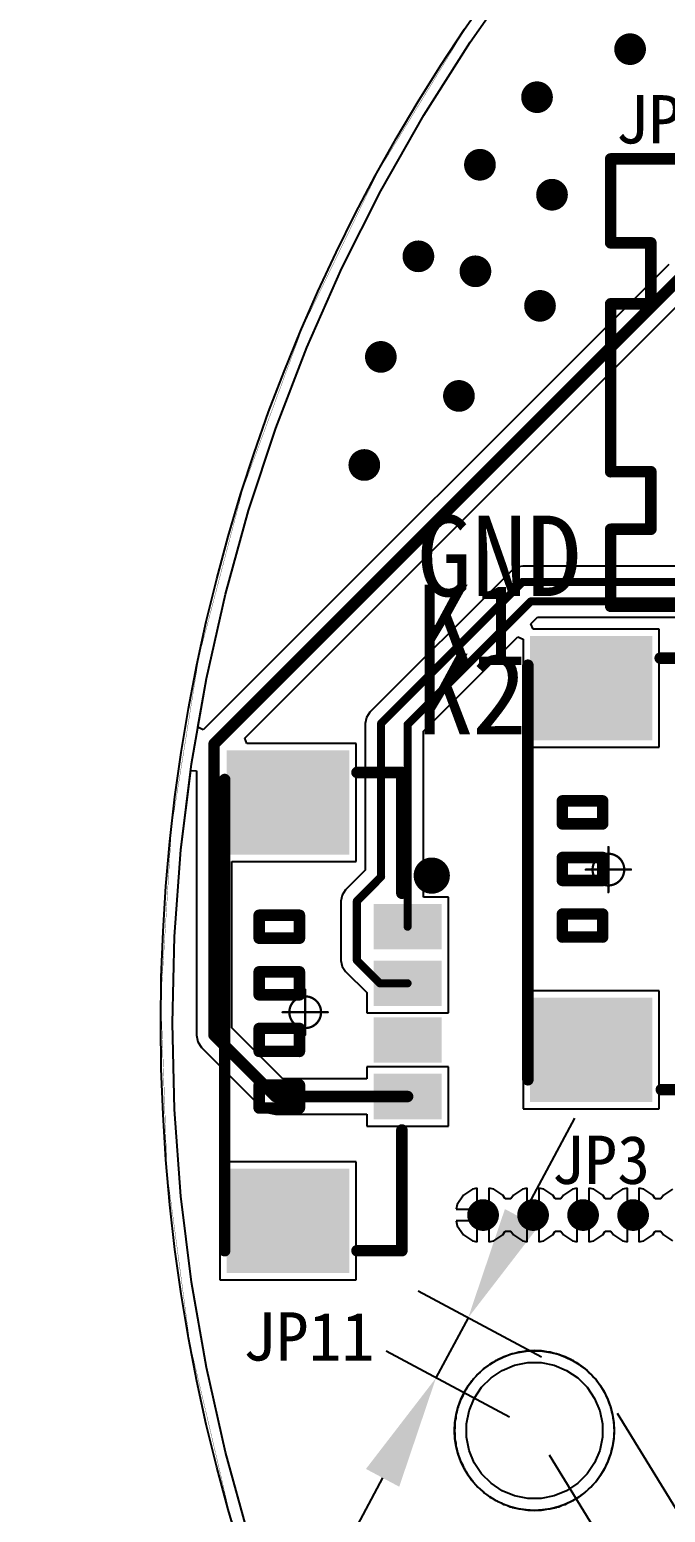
# Model space of a CAD drawing. Header units: millimetres. Extents: x 28 to 238, y 6 to 119.
# Drawn here: x 28.41 to 42.45, y 56.47 to 89.21 of the extents above; entities that cross this region are included whole.
import ezdxf

# ---------------------------------------------------------------- set-up
doc = ezdxf.new("R2010")
doc.units = ezdxf.units.MM
for name, color, linetype in [('BottomLayer', 5, 'Continuous'), ('BottomSolder', 6, 'Continuous'), ('KeepOutLayer', 6, 'Continuous'), ('Mechanical15', 56, 'Continuous'), ('MultiLayer', 9, 'Continuous'), ('PadHoleLayer', 156, 'Continuous'), ('TopLayer', 1, 'Continuous'), ('TopOverlay', 2, 'Continuous'), ('TopPaste', 8, 'Continuous'), ('TopSolder', 216, 'Continuous'), ('ViaHoleLayer', 16, 'Continuous')]:
    doc.layers.add(name, color=color, linetype=linetype)
doc.dimstyles.new('ISO-25', dxfattribs={"dimtxt": 2.5, "dimasz": 2.5, "dimexe": 1.25, "dimexo": 0.625, "dimtad": 1, "dimtxsty": 'Standard', "dimcen": 2.5, "dimadec": 0, "dimazin": 0, "dimtfac": 1, "dimtmove": 0, "dimatfit": 3, "dimfxl": 1, "dimarcsym": 0})

# ---------------------------------------------------------------- blocks, each defined once
blk = doc.blocks.new('MX_1_25_LS_3P_33')
at = {"layer": 'Mechanical15'}
for points, const_width in [([(4.103, 0, 1), (3.403, 0, 1)], 0.05), ([(3.741, 0.5, 1), (3.765, 0.5, 1)], 0.025), ([(3.241, 0, 1), (3.266, 0, 1)], 0.025), ([(3.391, 0, 1), (3.415, 0, 1)], 0.025), ([(4.09, 0, 1), (4.115, 0, 1)], 0.025), ([(4.24, 0, 1), (4.265, 0, 1)], 0.025), ([(3.741, -0.5, 1), (3.765, -0.5, 1)], 0.025)]:
    blk.add_lwpolyline(points, format="xyb", close=True, dxfattribs=dict(at, const_width=const_width))
at = {"layer": 'Mechanical15', "const_width": 0.05}
for points in [[(3.753, -0.5), (3.753, 0.5)], [(4.253, 0), (3.253, 0)]]:
    blk.add_lwpolyline(points, dxfattribs=at)
at = {"layer": 'TopLayer'}
for points in [[(2.089, 1.611), (2.889, 1.611), (2.089, 2.911), (2.889, 2.911)], [(3.339, 1.611), (4.139, 1.611), (3.339, 2.911), (4.139, 2.911)], [(4.589, 1.611), (5.389, 1.611), (4.589, 2.911), (5.389, 2.911)], [(-1.304, 0.869), (-1.304, -1.631), (0.796, 0.869), (0.796, -1.631)], [(6.682, 0.869), (6.682, -1.631), (8.782, 0.869), (8.782, -1.631)]]:
    blk.add_solid(points, dxfattribs=at)
at = {"layer": 'TopOverlay'}
for points, const_width in [([(1.561, 2.794, 1), (1.161, 2.794, 1)], 0.4), ([(1.061, 2.794, 1), (1.261, 2.794, 1)], 0.2), ([(1.461, 2.794, 1), (1.661, 2.794, 1)], 0.2), ([(-0.98, 2.134, 1), (-0.853, 2.134, 1)], 0.127), ([(-0.98, 2.134, 1), (-0.853, 2.134, 1)], 0.127), ([(1.687, 2.134, 1), (1.814, 2.134, 1)], 0.127), ([(5.882, 2.159, 1), (6.009, 2.159, 1)], 0.127), ([(8.549, 2.159, 1), (8.676, 2.159, 1)], 0.127), ([(8.549, 2.159, 1), (8.676, 2.159, 1)], 0.127), ([(-0.98, 1.143, 1), (-0.853, 1.143, 1)], 0.127), ([(8.549, 1.168, 1), (8.676, 1.168, 1)], 0.127), ([(2.172, -0.127, 1), (2.299, -0.127, 1)], 0.127), ([(2.172, -0.127, 1), (2.299, -0.127, 1)], 0.127), ([(2.68, -0.127, 1), (2.807, -0.127, 1)], 0.127), ([(2.68, -0.127, 1), (2.807, -0.127, 1)], 0.127), ([(3.422, -0.127, 1), (3.549, -0.127, 1)], 0.127), ([(3.422, -0.127, 1), (3.549, -0.127, 1)], 0.127), ([(3.93, -0.127, 1), (4.057, -0.127, 1)], 0.127), ([(3.93, -0.127, 1), (4.057, -0.127, 1)], 0.127), ([(4.672, -0.127, 1), (4.799, -0.127, 1)], 0.127), ([(4.672, -0.127, 1), (4.799, -0.127, 1)], 0.127), ([(5.18, -0.127, 1), (5.307, -0.127, 1)], 0.127), ([(5.18, -0.127, 1), (5.307, -0.127, 1)], 0.127), ([(2.172, -1.016, 1), (2.299, -1.016, 1)], 0.127), ([(2.172, -1.016, 1), (2.299, -1.016, 1)], 0.127), ([(2.68, -1.016, 1), (2.807, -1.016, 1)], 0.127), ([(2.68, -1.016, 1), (2.807, -1.016, 1)], 0.127), ([(3.422, -1.016, 1), (3.549, -1.016, 1)], 0.127), ([(3.422, -1.016, 1), (3.549, -1.016, 1)], 0.127), ([(3.93, -1.016, 1), (4.057, -1.016, 1)], 0.127), ([(3.93, -1.016, 1), (4.057, -1.016, 1)], 0.127), ([(4.672, -1.016, 1), (4.799, -1.016, 1)], 0.127), ([(4.672, -1.016, 1), (4.799, -1.016, 1)], 0.127), ([(5.18, -1.016, 1), (5.307, -1.016, 1)], 0.127), ([(5.18, -1.016, 1), (5.307, -1.016, 1)], 0.127), ([(-0.825, -1.778, 1), (-0.699, -1.778, 1)], 0.127), ([(8.331, -1.778, 1), (8.458, -1.778, 1)], 0.127)]:
    blk.add_lwpolyline(points, format="xyb", close=True, dxfattribs=dict(at, const_width=const_width))
at = {"layer": 'TopOverlay', "const_width": 0.254}
for points in [[(1.75, 2.134), (-0.917, 2.134)], [(-0.917, 1.143), (-0.917, 2.134)], [(8.613, 2.159), (5.946, 2.159)], [(8.613, 1.168), (8.613, 2.159)], [(2.743, -0.127), (2.235, -0.127)], [(2.235, -1.016), (2.235, -0.127)], [(2.743, -1.016), (2.743, -0.127)], [(3.485, -1.016), (3.485, -0.127)], [(3.993, -0.127), (3.485, -0.127)], [(3.993, -1.016), (3.993, -0.127)], [(4.735, -1.016), (4.735, -0.127)], [(5.243, -0.127), (4.735, -0.127)], [(5.243, -1.016), (5.243, -0.127)], [(2.743, -1.016), (2.235, -1.016)], [(3.993, -1.016), (3.485, -1.016)], [(5.243, -1.016), (4.735, -1.016)], [(8.395, -1.778), (-0.762, -1.778)]]:
    blk.add_lwpolyline(points, dxfattribs=at)
at = {"layer": 'TopPaste'}
for points in [[(2.089, 1.611), (2.889, 1.611), (2.089, 2.911), (2.889, 2.911)], [(3.339, 1.611), (4.139, 1.611), (3.339, 2.911), (4.139, 2.911)], [(4.589, 1.611), (5.389, 1.611), (4.589, 2.911), (5.389, 2.911)], [(-1.304, 0.869), (-1.304, -1.631), (0.796, 0.869), (0.796, -1.631)], [(6.682, 0.869), (6.682, -1.631), (8.782, 0.869), (8.782, -1.631)]]:
    blk.add_solid(points, dxfattribs=at)
at = {"layer": 'TopSolder'}
for points in [[(1.988, 1.509), (2.991, 1.509), (1.988, 3.012), (2.991, 3.012)], [(3.238, 1.509), (4.241, 1.509), (3.238, 3.012), (4.241, 3.012)], [(4.488, 1.509), (5.491, 1.509), (4.488, 3.012), (5.491, 3.012)], [(-1.406, 0.971), (-1.406, -1.733), (0.898, 0.971), (0.898, -1.733)], [(6.581, 0.971), (6.581, -1.733), (8.884, 0.971), (8.884, -1.733)]]:
    blk.add_solid(points, dxfattribs=at)
blk = doc.blocks.new('XH2_54_LI_3P_34')
at = {"layer": 'BottomLayer', "const_width": 0.85}
for points in [[(-0.425, 0, 1), (0.425, 0, 1)], [(2.115, 0, 1), (2.965, 0, 1)]]:
    blk.add_lwpolyline(points, format="xyb", close=True, dxfattribs=at)
at = {"layer": 'BottomLayer'}
blk.add_solid([(-1.69, -0.85), (-1.69, 0.85), (-3.39, -0.85), (-3.39, 0.85)], dxfattribs=at)
at = {"layer": 'BottomSolder', "const_width": 0.952}
for points in [[(-0.476, 0, 1), (0.476, 0, 1)], [(2.064, 0, 1), (3.016, 0, 1)]]:
    blk.add_lwpolyline(points, format="xyb", close=True, dxfattribs=at)
at = {"layer": 'BottomSolder'}
blk.add_solid([(-1.588, -0.952), (-1.588, 0.952), (-3.492, -0.952), (-3.492, 0.952)], dxfattribs=at)
at = {"layer": 'MultiLayer', "const_width": 0.85}
for points in [[(-0.425, 0, 1), (0.425, 0, 1)], [(2.115, 0, 1), (2.965, 0, 1)]]:
    blk.add_lwpolyline(points, format="xyb", close=True, dxfattribs=at)
at = {"layer": 'MultiLayer'}
blk.add_solid([(-1.69, -0.85), (-1.69, 0.85), (-3.39, -0.85), (-3.39, 0.85)], dxfattribs=at)
at = {"layer": 'PadHoleLayer', "const_width": 0.45}
for points in [[(-2.765, 0, 1), (-2.315, 0, 1)], [(-0.225, 0, 1), (0.225, 0, 1)], [(2.315, 0, 1), (2.765, 0, 1)]]:
    blk.add_lwpolyline(points, format="xyb", close=True, dxfattribs=at)
at = {"layer": 'TopLayer', "const_width": 0.85}
for points in [[(-0.425, 0, 1), (0.425, 0, 1)], [(2.115, 0, 1), (2.965, 0, 1)]]:
    blk.add_lwpolyline(points, format="xyb", close=True, dxfattribs=at)
at = {"layer": 'TopLayer'}
blk.add_solid([(-1.69, -0.85), (-1.69, 0.85), (-3.39, -0.85), (-3.39, 0.85)], dxfattribs=at)
at = {"layer": 'TopOverlay', "const_width": 0.254}
for points in [[(-4.953, 2.388), (-4.953, -3.378)], [(-4.953, 2.388), (-3.251, 2.388)], [(-3.251, 2.388), (-3.251, 1.5)], [(-1.981, 2.388), (1.727, 2.388)], [(-1.981, 2.388), (-1.981, 1.5)], [(1.727, 2.388), (1.727, 1.5)], [(3.073, 2.388), (3.073, 1.5)], [(3.073, 2.388), (4.928, 2.388)], [(4.928, 2.388), (4.928, -3.378)], [(-3.251, 1.5), (-1.981, 1.5)], [(1.727, 1.5), (3.073, 1.5)], [(-4.953, -3.378), (4.928, -3.378)]]:
    blk.add_lwpolyline(points, dxfattribs=at)
at = {"layer": 'TopOverlay', "const_width": 0.127}
for points in [[(-5.016, 2.388, 1), (-4.889, 2.388, 1)], [(-5.016, 2.388, 1), (-4.889, 2.388, 1)], [(-3.315, 2.388, 1), (-3.188, 2.388, 1)], [(-3.315, 2.388, 1), (-3.188, 2.388, 1)], [(-2.045, 2.388, 1), (-1.918, 2.388, 1)], [(-2.045, 2.388, 1), (-1.918, 2.388, 1)], [(1.664, 2.388, 1), (1.791, 2.388, 1)], [(1.664, 2.388, 1), (1.791, 2.388, 1)], [(3.01, 2.388, 1), (3.137, 2.388, 1)], [(3.01, 2.388, 1), (3.137, 2.388, 1)], [(4.864, 2.388, 1), (4.991, 2.388, 1)], [(4.864, 2.388, 1), (4.991, 2.388, 1)], [(-3.315, 1.5, 1), (-3.188, 1.5, 1)], [(-3.315, 1.5, 1), (-3.188, 1.5, 1)], [(-2.045, 1.5, 1), (-1.918, 1.5, 1)], [(-2.045, 1.5, 1), (-1.918, 1.5, 1)], [(1.664, 1.5, 1), (1.791, 1.5, 1)], [(1.664, 1.5, 1), (1.791, 1.5, 1)], [(3.01, 1.5, 1), (3.137, 1.5, 1)], [(3.01, 1.5, 1), (3.137, 1.5, 1)], [(-5.016, -3.378, 1), (-4.889, -3.378, 1)], [(-5.016, -3.378, 1), (-4.889, -3.378, 1)], [(4.864, -3.378, 1), (4.991, -3.378, 1)], [(4.864, -3.378, 1), (4.991, -3.378, 1)]]:
    blk.add_lwpolyline(points, format="xyb", close=True, dxfattribs=at)
at = {"layer": 'TopSolder', "const_width": 0.952}
for points in [[(-0.476, 0, 1), (0.476, 0, 1)], [(2.064, 0, 1), (3.016, 0, 1)]]:
    blk.add_lwpolyline(points, format="xyb", close=True, dxfattribs=at)
at = {"layer": 'TopSolder'}
blk.add_solid([(-1.588, -0.952), (-1.588, 0.952), (-3.492, -0.952), (-3.492, 0.952)], dxfattribs=at)
blk = doc.blocks.new('MX_1_25_LS_4P_39')
at = {"layer": 'Mechanical15'}
for points, const_width in [([(0.35, 0, 1), (-0.35, 0, 1)], 0.05), ([(-0.012, 0.5, 1), (0.012, 0.5, 1)], 0.025), ([(-0.512, 0, 1), (-0.487, 0, 1)], 0.025), ([(-0.362, 0, 1), (-0.337, 0, 1)], 0.025), ([(0.337, 0, 1), (0.362, 0, 1)], 0.025), ([(0.487, 0, 1), (0.512, 0, 1)], 0.025), ([(-0.012, -0.5, 1), (0.012, -0.5, 1)], 0.025)]:
    blk.add_lwpolyline(points, format="xyb", close=True, dxfattribs=dict(at, const_width=const_width))
at = {"layer": 'Mechanical15', "const_width": 0.05}
for points in [[(0, -0.5), (0, 0.5)], [(0.5, 0), (-0.5, 0)]]:
    blk.add_lwpolyline(points, dxfattribs=at)
at = {"layer": 'TopLayer'}
for points in [[(-2.289, 1.611), (-1.489, 1.611), (-2.289, 2.911), (-1.489, 2.911)], [(-1.039, 1.611), (-0.239, 1.611), (-1.039, 2.911), (-0.239, 2.911)], [(0.211, 1.611), (1.011, 1.611), (0.211, 2.911), (1.011, 2.911)], [(1.461, 1.611), (2.261, 1.611), (1.461, 2.911), (2.261, 2.911)], [(-5.682, 0.869), (-5.682, -1.631), (-3.582, 0.869), (-3.582, -1.631)], [(3.554, 0.869), (3.554, -1.631), (5.654, 0.869), (5.654, -1.631)]]:
    blk.add_solid(points, dxfattribs=at)
at = {"layer": 'TopOverlay'}
for points, const_width in [([(-2.817, 2.794, 1), (-3.217, 2.794, 1)], 0.4), ([(-3.317, 2.794, 1), (-3.117, 2.794, 1)], 0.2), ([(-2.917, 2.794, 1), (-2.717, 2.794, 1)], 0.2), ([(-5.358, 2.134, 1), (-5.231, 2.134, 1)], 0.127), ([(-5.358, 2.134, 1), (-5.231, 2.134, 1)], 0.127), ([(-2.691, 2.134, 1), (-2.564, 2.134, 1)], 0.127), ([(2.536, 2.134, 1), (2.663, 2.134, 1)], 0.127), ([(5.203, 2.134, 1), (5.33, 2.134, 1)], 0.127), ([(5.203, 2.134, 1), (5.33, 2.134, 1)], 0.127), ([(-5.358, 1.143, 1), (-5.231, 1.143, 1)], 0.127), ([(5.203, 1.143, 1), (5.33, 1.143, 1)], 0.127), ([(-1.698, -0.127, 1), (-1.571, -0.127, 1)], 0.127), ([(-1.698, -0.127, 1), (-1.571, -0.127, 1)], 0.127), ([(-0.956, -0.127, 1), (-0.829, -0.127, 1)], 0.127), ([(-0.956, -0.127, 1), (-0.829, -0.127, 1)], 0.127), ([(0.294, -0.127, 1), (0.421, -0.127, 1)], 0.127), ([(0.294, -0.127, 1), (0.421, -0.127, 1)], 0.127), ([(0.802, -0.127, 1), (0.929, -0.127, 1)], 0.127), ([(0.802, -0.127, 1), (0.929, -0.127, 1)], 0.127), ([(1.544, -0.127, 1), (1.671, -0.127, 1)], 0.127), ([(1.544, -0.127, 1), (1.671, -0.127, 1)], 0.127), ([(-2.206, -0.127, 1), (-2.079, -0.127, 1)], 0.127), ([(-2.206, -0.127, 1), (-2.079, -0.127, 1)], 0.127), ([(-0.448, -0.127, 1), (-0.321, -0.127, 1)], 0.127), ([(-0.448, -0.127, 1), (-0.321, -0.127, 1)], 0.127), ([(2.052, -0.127, 1), (2.179, -0.127, 1)], 0.127), ([(2.052, -0.127, 1), (2.179, -0.127, 1)], 0.127), ([(-2.206, -1.016, 1), (-2.079, -1.016, 1)], 0.127), ([(-2.206, -1.016, 1), (-2.079, -1.016, 1)], 0.127), ([(-1.698, -1.016, 1), (-1.571, -1.016, 1)], 0.127), ([(-1.698, -1.016, 1), (-1.571, -1.016, 1)], 0.127), ([(-0.956, -1.016, 1), (-0.829, -1.016, 1)], 0.127), ([(-0.956, -1.016, 1), (-0.829, -1.016, 1)], 0.127), ([(-0.448, -1.016, 1), (-0.321, -1.016, 1)], 0.127), ([(-0.448, -1.016, 1), (-0.321, -1.016, 1)], 0.127), ([(0.294, -1.016, 1), (0.421, -1.016, 1)], 0.127), ([(0.294, -1.016, 1), (0.421, -1.016, 1)], 0.127), ([(0.802, -1.016, 1), (0.929, -1.016, 1)], 0.127), ([(0.802, -1.016, 1), (0.929, -1.016, 1)], 0.127), ([(1.544, -1.016, 1), (1.671, -1.016, 1)], 0.127), ([(1.544, -1.016, 1), (1.671, -1.016, 1)], 0.127), ([(2.052, -1.016, 1), (2.179, -1.016, 1)], 0.127), ([(2.052, -1.016, 1), (2.179, -1.016, 1)], 0.127), ([(-5.203, -1.778, 1), (-5.076, -1.778, 1)], 0.127), ([(5.203, -1.778, 1), (5.33, -1.778, 1)], 0.127)]:
    blk.add_lwpolyline(points, format="xyb", close=True, dxfattribs=dict(at, const_width=const_width))
at = {"layer": 'TopOverlay', "const_width": 0.254}
for points in [[(-5.295, 1.143), (-5.295, 2.134)], [(-2.628, 2.134), (-5.295, 2.134)], [(5.267, 2.134), (2.6, 2.134)], [(5.267, 1.143), (5.267, 2.134)], [(-2.143, -1.016), (-2.143, -0.127)], [(-1.635, -0.127), (-2.143, -0.127)], [(-1.635, -1.016), (-1.635, -0.127)], [(-0.385, -0.127), (-0.893, -0.127)], [(-0.893, -1.016), (-0.893, -0.127)], [(-0.385, -1.016), (-0.385, -0.127)], [(0.865, -0.127), (0.357, -0.127)], [(0.357, -1.016), (0.357, -0.127)], [(0.865, -1.016), (0.865, -0.127)], [(2.115, -0.127), (1.607, -0.127)], [(1.607, -1.016), (1.607, -0.127)], [(2.115, -1.016), (2.115, -0.127)], [(-1.635, -1.016), (-2.143, -1.016)], [(-0.385, -1.016), (-0.893, -1.016)], [(0.865, -1.016), (0.357, -1.016)], [(2.115, -1.016), (1.607, -1.016)], [(5.267, -1.778), (-5.14, -1.778)]]:
    blk.add_lwpolyline(points, dxfattribs=at)
at = {"layer": 'TopPaste'}
for points in [[(-2.289, 1.611), (-1.489, 1.611), (-2.289, 2.911), (-1.489, 2.911)], [(-1.039, 1.611), (-0.239, 1.611), (-1.039, 2.911), (-0.239, 2.911)], [(0.211, 1.611), (1.011, 1.611), (0.211, 2.911), (1.011, 2.911)], [(1.461, 1.611), (2.261, 1.611), (1.461, 2.911), (2.261, 2.911)], [(-5.682, 0.869), (-5.682, -1.631), (-3.582, 0.869), (-3.582, -1.631)], [(3.554, 0.869), (3.554, -1.631), (5.654, 0.869), (5.654, -1.631)]]:
    blk.add_solid(points, dxfattribs=at)
at = {"layer": 'TopSolder'}
for points in [[(-2.39, 1.509), (-1.387, 1.509), (-2.39, 3.012), (-1.387, 3.012)], [(-1.14, 1.509), (-0.137, 1.509), (-1.14, 3.012), (-0.137, 3.012)], [(0.11, 1.509), (1.113, 1.509), (0.11, 3.012), (1.113, 3.012)], [(1.36, 1.509), (2.363, 1.509), (1.36, 3.012), (2.363, 3.012)], [(-5.784, 0.971), (-5.784, -1.733), (-3.48, 0.971), (-3.48, -1.733)], [(3.453, 0.971), (3.453, -1.733), (5.756, 0.971), (5.756, -1.733)]]:
    blk.add_solid(points, dxfattribs=at)
blk = doc.blocks.new('*D62')
at = {"color": 0, "lineweight": -2, "transparency": 16777216}
for p, q in [((41.386, 58.66), (45.445, 52.04)), ((39.885, 57.74), (43.945, 51.12)), ((46.923, 54.413), (49.054, 55.72)), ((44.792, 53.106), (43.291, 52.186)), ((41.16, 50.879), (31.925, 45.216))]:
    blk.add_line(p, q, dxfattribs=at)
at = {"color": 0, "transparency": 16777216}
for points in [[(46.705, 54.768), (47.141, 54.058), (44.792, 53.106)], [(40.942, 51.234), (41.378, 50.524), (43.291, 52.186)]]:
    blk.add_solid(points, dxfattribs=at)
at = {"layer": 'Defpoints', "color": 0, "transparency": 16777216}
for p in [(41.059, 59.193), (39.558, 58.273), (43.291, 52.186)]:
    blk.add_point(p, dxfattribs=at)
at = {"color": 0, "transparency": 16777216, "insert": (34.388, 49.17), "char_height": 2.5, "attachment_point": 5, "rotation": 31.5175}
blk.add_mtext('1,76', dxfattribs=at)
blk = doc.blocks.new('*D63')
at = {"color": 0, "lineweight": -2, "transparency": 16777216}
for p, q in [((39.274, 62.968), (40.453, 65.173)), ((39.718, 59.897), (36.993, 61.353)), ((38.096, 60.764), (37.385, 59.434)), ((39.007, 58.567), (36.283, 60.024)), ((36.207, 57.23), (31.493, 48.41))]:
    blk.add_line(p, q, dxfattribs=at)
at = {"color": 0, "transparency": 16777216}
for points in [[(38.907, 63.165), (39.642, 62.772), (38.096, 60.764)], [(35.839, 57.426), (36.574, 57.033), (37.385, 59.434)]]:
    blk.add_solid(points, dxfattribs=at)
at = {"layer": 'Defpoints', "color": 0, "transparency": 16777216}
for p in [(40.269, 59.602), (37.385, 59.434), (39.558, 58.273)]:
    blk.add_point(p, dxfattribs=at)
at = {"color": 0, "transparency": 16777216, "insert": (31.423, 52.7), "char_height": 2.5, "attachment_point": 5, "rotation": 61.875}
blk.add_mtext('1,51', dxfattribs=at)

msp = doc.modelspace()

# ---------------------------------------------------------------- linework, layer by layer
for centre, radius in [((70.558, 67.272), 39.25), ((39.558, 58.273), 1.763)]:
    msp.add_circle(centre, radius)
at = {"layer": 'BottomLayer'}
for p, q in [((38.138, 88.936), (39.24, 90.5)), ((37.114, 87.319), (38.138, 88.936)), ((36.171, 85.653), (37.114, 87.319)), ((35.31, 83.944), (36.171, 85.653)), ((34.535, 82.194), (35.31, 83.944)), ((33.846, 80.409), (34.535, 82.194)), ((33.246, 78.592), (33.846, 80.409)), ((32.735, 76.747), (33.246, 78.592)), ((32.316, 74.88), (32.735, 76.747)), ((31.989, 72.994), (32.316, 74.88)), ((31.754, 71.095), (31.989, 72.994)), ((31.614, 69.186), (31.754, 71.095)), ((31.567, 67.273), (31.614, 69.186)), ((31.614, 65.36), (31.567, 67.273)), ((31.754, 63.451), (31.614, 65.36)), ((38.189, 63.601), (37.99, 63.468)), ((38.298, 63.623), (38.189, 63.601)), ((38.298, 63.159), (38.298, 63.623)), ((38.661, 63.601), (38.552, 63.623)), ((38.552, 63.623), (38.552, 63.032)), ((38.861, 63.468), (38.661, 63.601)), ((39.294, 63.601), (39.094, 63.468)), ((39.402, 63.623), (39.294, 63.601)), ((39.402, 63.032), (39.402, 63.623)), ((39.765, 63.601), (39.656, 63.623)), ((39.656, 63.623), (39.656, 63.032)), ((39.965, 63.468), (39.765, 63.601)), ((40.398, 63.601), (40.198, 63.468)), ((40.506, 63.623), (40.398, 63.601)), ((40.506, 63.032), (40.506, 63.623)), ((40.869, 63.601), (40.76, 63.623)), ((40.76, 63.623), (40.76, 63.032)), ((41.069, 63.468), (40.869, 63.601)), ((41.502, 63.601), (41.302, 63.468)), ((41.611, 63.623), (41.502, 63.601)), ((41.611, 63.032), (41.611, 63.623)), ((41.973, 63.601), (41.865, 63.623)), ((41.865, 63.623), (41.865, 63.032)), ((42.173, 63.468), (41.973, 63.601)), ((42.606, 63.601), (42.406, 63.468)), ((31.989, 61.552), (31.754, 63.451)), ((37.856, 63.268), (37.834, 63.159)), ((37.99, 63.468), (37.856, 63.268)), ((38.914, 63.388), (38.861, 63.468)), ((39.041, 63.388), (38.914, 63.388)), ((39.094, 63.468), (39.041, 63.388)), ((40.018, 63.388), (39.965, 63.468)), ((40.145, 63.388), (40.018, 63.388)), ((40.198, 63.468), (40.145, 63.388)), ((41.122, 63.388), (41.069, 63.468)), ((41.249, 63.388), (41.122, 63.388)), ((41.302, 63.468), (41.249, 63.388)), ((42.226, 63.388), (42.173, 63.468)), ((42.353, 63.388), (42.226, 63.388)), ((42.406, 63.468), (42.353, 63.388)), ((37.834, 63.159), (38.298, 63.159)), ((38.298, 62.905), (37.834, 62.905)), ((37.834, 62.905), (37.856, 62.797)), ((38.298, 62.442), (38.298, 62.905)), ((38.552, 63.032), (38.552, 62.442)), ((39.402, 62.442), (39.402, 63.032)), ((39.656, 63.032), (39.656, 62.442)), ((40.506, 62.442), (40.506, 63.032)), ((40.76, 63.032), (40.76, 62.442)), ((41.611, 62.442), (41.611, 63.032)), ((41.865, 63.032), (41.865, 62.442)), ((37.856, 62.797), (37.99, 62.597)), ((37.99, 62.597), (38.189, 62.463)), ((38.661, 62.463), (38.861, 62.597)), ((38.861, 62.597), (38.914, 62.676)), ((38.914, 62.676), (39.041, 62.676)), ((39.041, 62.676), (39.094, 62.597)), ((39.094, 62.597), (39.294, 62.463)), ((39.765, 62.463), (39.965, 62.597)), ((39.965, 62.597), (40.018, 62.676)), ((40.018, 62.676), (40.145, 62.676)), ((40.145, 62.676), (40.198, 62.597)), ((40.198, 62.597), (40.398, 62.463)), ((40.869, 62.463), (41.069, 62.597)), ((41.069, 62.597), (41.122, 62.676)), ((41.122, 62.676), (41.249, 62.676)), ((41.249, 62.676), (41.302, 62.597)), ((41.302, 62.597), (41.502, 62.463)), ((41.973, 62.463), (42.173, 62.597)), ((42.173, 62.597), (42.226, 62.676)), ((42.226, 62.676), (42.353, 62.676)), ((42.353, 62.676), (42.406, 62.597)), ((42.406, 62.597), (42.606, 62.463)), ((38.189, 62.463), (38.298, 62.442)), ((38.552, 62.442), (38.661, 62.463)), ((39.294, 62.463), (39.402, 62.442)), ((39.656, 62.442), (39.765, 62.463)), ((40.398, 62.463), (40.506, 62.442)), ((40.76, 62.442), (40.869, 62.463)), ((41.502, 62.463), (41.611, 62.442)), ((41.865, 62.442), (41.973, 62.463)), ((32.316, 59.666), (31.989, 61.552)), ((38.949, 59.924), (38.883, 59.904)), ((39.022, 59.954), (38.949, 59.924)), ((39.047, 59.959), (39.022, 59.954)), ((39.07, 59.969), (39.047, 59.959)), ((39.148, 59.985), (39.07, 59.969)), ((39.214, 60.005), (39.148, 59.985)), ((39.283, 60.011), (39.214, 60.005)), ((39.36, 60.027), (39.283, 60.011)), ((39.386, 60.027), (39.36, 60.027)), ((39.411, 60.032), (39.386, 60.027)), ((39.49, 60.032), (39.411, 60.032)), ((39.558, 60.039), (39.49, 60.032)), ((39.627, 60.032), (39.558, 60.039)), ((39.706, 60.032), (39.627, 60.032)), ((39.731, 60.027), (39.706, 60.032)), ((39.757, 60.027), (39.731, 60.027)), ((39.834, 60.011), (39.757, 60.027)), ((39.903, 60.005), (39.834, 60.011)), ((39.969, 59.985), (39.903, 60.005)), ((40.046, 59.969), (39.969, 59.985)), ((40.07, 59.959), (40.046, 59.969)), ((40.095, 59.954), (40.07, 59.959)), ((40.168, 59.924), (40.095, 59.954)), ((40.234, 59.904), (40.168, 59.924)), ((32.735, 57.799), (32.316, 59.666)), ((38.419, 59.621), (38.363, 59.565)), ((38.44, 59.635), (38.419, 59.621)), ((38.458, 59.653), (38.44, 59.635)), ((38.524, 59.697), (38.458, 59.653)), ((38.577, 59.741), (38.524, 59.697)), ((38.638, 59.773), (38.577, 59.741)), ((38.602, 59.438), (38.848, 59.602)), ((38.704, 59.817), (38.638, 59.773)), ((38.728, 59.827), (38.704, 59.817)), ((38.749, 59.841), (38.728, 59.827)), ((38.822, 59.872), (38.749, 59.841)), ((38.883, 59.904), (38.822, 59.872)), ((38.848, 59.602), (39.121, 59.715)), ((39.121, 59.715), (39.411, 59.773)), ((39.411, 59.773), (39.558, 59.773)), ((39.558, 59.773), (39.706, 59.773)), ((39.706, 59.773), (39.996, 59.715)), ((39.996, 59.715), (40.269, 59.602)), ((40.295, 59.872), (40.234, 59.904)), ((40.269, 59.602), (40.515, 59.438)), ((40.368, 59.841), (40.295, 59.872)), ((40.389, 59.827), (40.368, 59.841)), ((40.413, 59.817), (40.389, 59.827)), ((40.479, 59.773), (40.413, 59.817)), ((40.539, 59.741), (40.479, 59.773)), ((40.593, 59.697), (40.539, 59.741)), ((40.659, 59.653), (40.593, 59.697)), ((40.677, 59.635), (40.659, 59.653)), ((40.698, 59.621), (40.677, 59.635)), ((40.754, 59.565), (40.698, 59.621)), ((38.134, 59.307), (38.09, 59.254)), ((38.178, 59.373), (38.134, 59.307)), ((38.196, 59.391), (38.178, 59.373)), ((38.21, 59.412), (38.196, 59.391)), ((38.266, 59.468), (38.21, 59.412)), ((38.31, 59.521), (38.266, 59.468)), ((38.363, 59.565), (38.31, 59.521)), ((38.393, 59.229), (38.602, 59.438)), ((40.515, 59.438), (40.724, 59.229)), ((40.807, 59.521), (40.754, 59.565)), ((40.851, 59.468), (40.807, 59.521)), ((40.907, 59.412), (40.851, 59.468)), ((40.921, 59.391), (40.907, 59.412)), ((40.939, 59.373), (40.921, 59.391)), ((40.983, 59.307), (40.939, 59.373)), ((41.027, 59.254), (40.983, 59.307)), ((37.927, 58.949), (37.907, 58.883)), ((37.96, 59.009), (37.927, 58.949)), ((37.99, 59.082), (37.96, 59.009)), ((38.004, 59.104), (37.99, 59.082)), ((38.014, 59.127), (38.004, 59.104)), ((38.058, 59.193), (38.014, 59.127)), ((38.09, 59.254), (38.058, 59.193)), ((38.116, 58.71), (38.229, 58.983)), ((38.229, 58.983), (38.393, 59.229)), ((40.724, 59.229), (40.888, 58.983)), ((40.888, 58.983), (41.001, 58.71)), ((41.059, 59.193), (41.027, 59.254)), ((41.103, 59.127), (41.059, 59.193)), ((41.113, 59.104), (41.103, 59.127)), ((41.127, 59.082), (41.113, 59.104)), ((41.157, 59.009), (41.127, 59.082)), ((41.19, 58.949), (41.157, 59.009)), ((41.21, 58.883), (41.19, 58.949)), ((37.827, 58.617), (37.82, 58.549)), ((37.847, 58.683), (37.827, 58.617)), ((37.862, 58.761), (37.847, 58.683)), ((37.872, 58.784), (37.862, 58.761)), ((37.877, 58.809), (37.872, 58.784)), ((37.907, 58.883), (37.877, 58.809)), ((38.058, 58.421), (38.116, 58.71)), ((41.001, 58.71), (41.058, 58.421)), ((41.24, 58.809), (41.21, 58.883)), ((41.245, 58.784), (41.24, 58.809)), ((41.255, 58.761), (41.245, 58.784)), ((41.27, 58.683), (41.255, 58.761)), ((41.29, 58.617), (41.27, 58.683)), ((41.297, 58.549), (41.29, 58.617)), ((37.799, 58.341), (37.793, 58.273)), ((37.804, 58.446), (37.799, 58.421)), ((37.799, 58.421), (37.799, 58.341)), ((37.82, 58.549), (37.804, 58.471)), ((37.804, 58.471), (37.804, 58.446)), ((38.058, 58.273), (38.058, 58.421)), ((41.058, 58.421), (41.058, 58.273)), ((41.312, 58.471), (41.297, 58.549)), ((41.312, 58.446), (41.312, 58.471)), ((41.317, 58.421), (41.312, 58.446)), ((41.317, 58.341), (41.317, 58.421)), ((41.324, 58.273), (41.317, 58.341)), ((37.793, 58.273), (37.799, 58.204)), ((37.799, 58.204), (37.799, 58.125)), ((37.799, 58.125), (37.804, 58.1)), ((37.804, 58.1), (37.804, 58.075)), ((37.804, 58.075), (37.82, 57.997)), ((37.82, 57.997), (37.827, 57.928)), ((38.058, 58.125), (38.058, 58.273)), ((38.116, 57.835), (38.058, 58.125)), ((41.058, 58.125), (41.001, 57.835)), ((41.058, 58.273), (41.058, 58.125)), ((41.29, 57.928), (41.297, 57.997)), ((41.297, 57.997), (41.312, 58.075)), ((41.312, 58.1), (41.317, 58.125)), ((41.312, 58.075), (41.312, 58.1)), ((41.317, 58.204), (41.324, 58.273)), ((41.317, 58.125), (41.317, 58.204)), ((33.246, 55.954), (32.735, 57.799)), ((37.827, 57.928), (37.847, 57.862)), ((37.847, 57.862), (37.862, 57.785)), ((37.862, 57.785), (37.872, 57.761)), ((37.872, 57.761), (37.877, 57.736)), ((37.877, 57.736), (37.907, 57.663)), ((37.907, 57.663), (37.927, 57.597)), ((38.229, 57.562), (38.116, 57.835)), ((41.001, 57.835), (40.888, 57.562)), ((41.19, 57.597), (41.21, 57.663)), ((41.21, 57.663), (41.24, 57.736)), ((41.24, 57.736), (41.245, 57.761)), ((41.245, 57.761), (41.255, 57.785)), ((41.255, 57.785), (41.27, 57.862)), ((41.27, 57.862), (41.29, 57.928)), ((37.927, 57.597), (37.96, 57.536)), ((37.96, 57.536), (37.99, 57.463)), ((37.99, 57.463), (38.004, 57.442)), ((38.004, 57.442), (38.014, 57.418)), ((38.014, 57.418), (38.058, 57.353)), ((38.058, 57.353), (38.09, 57.292)), ((38.393, 57.317), (38.229, 57.562)), ((38.602, 57.108), (38.393, 57.317)), ((40.724, 57.317), (40.515, 57.108)), ((40.888, 57.562), (40.724, 57.317)), ((41.027, 57.292), (41.059, 57.353)), ((41.059, 57.353), (41.103, 57.418)), ((41.103, 57.418), (41.113, 57.442)), ((41.113, 57.442), (41.127, 57.463)), ((41.127, 57.463), (41.157, 57.536)), ((41.157, 57.536), (41.19, 57.597)), ((38.09, 57.292), (38.134, 57.239)), ((38.134, 57.239), (38.178, 57.173)), ((38.178, 57.173), (38.196, 57.155)), ((38.196, 57.155), (38.21, 57.134)), ((38.21, 57.134), (38.266, 57.078)), ((38.266, 57.078), (38.31, 57.024)), ((38.31, 57.024), (38.363, 56.981)), ((38.363, 56.981), (38.419, 56.925)), ((38.848, 56.944), (38.602, 57.108)), ((40.515, 57.108), (40.269, 56.944)), ((40.698, 56.925), (40.754, 56.981)), ((40.754, 56.981), (40.807, 57.024)), ((40.807, 57.024), (40.851, 57.078)), ((40.851, 57.078), (40.907, 57.134)), ((40.907, 57.134), (40.921, 57.155)), ((40.921, 57.155), (40.939, 57.173)), ((40.939, 57.173), (40.983, 57.239)), ((40.983, 57.239), (41.027, 57.292)), ((38.419, 56.925), (38.44, 56.91)), ((38.44, 56.91), (38.458, 56.892)), ((38.458, 56.892), (38.524, 56.848)), ((38.524, 56.848), (38.577, 56.805)), ((38.577, 56.805), (38.638, 56.772)), ((38.638, 56.772), (38.704, 56.728)), ((38.704, 56.728), (38.728, 56.718)), ((38.728, 56.718), (38.749, 56.704)), ((38.749, 56.704), (38.822, 56.674)), ((38.822, 56.674), (38.883, 56.642)), ((39.121, 56.831), (38.848, 56.944)), ((39.411, 56.773), (39.121, 56.831)), ((39.558, 56.773), (39.411, 56.773)), ((39.558, 56.773), (39.558, 56.773)), ((39.706, 56.773), (39.558, 56.773)), ((39.996, 56.831), (39.706, 56.773)), ((40.269, 56.944), (39.996, 56.831)), ((40.234, 56.642), (40.295, 56.674)), ((40.295, 56.674), (40.368, 56.704)), ((40.368, 56.704), (40.389, 56.718)), ((40.389, 56.718), (40.413, 56.728)), ((40.413, 56.728), (40.479, 56.772)), ((40.479, 56.772), (40.539, 56.805)), ((40.539, 56.805), (40.593, 56.848)), ((40.593, 56.848), (40.659, 56.892)), ((40.659, 56.892), (40.677, 56.91)), ((40.677, 56.91), (40.698, 56.925)), ((38.883, 56.642), (38.949, 56.622)), ((38.949, 56.622), (39.022, 56.591)), ((39.022, 56.591), (39.047, 56.586)), ((39.047, 56.586), (39.07, 56.577)), ((39.07, 56.577), (39.148, 56.561)), ((39.148, 56.561), (39.214, 56.541)), ((39.214, 56.541), (39.283, 56.534)), ((39.283, 56.534), (39.36, 56.519)), ((39.36, 56.519), (39.386, 56.519)), ((39.386, 56.519), (39.411, 56.514)), ((39.411, 56.514), (39.49, 56.514)), ((39.49, 56.514), (39.558, 56.507)), ((39.558, 56.507), (39.627, 56.514)), ((39.627, 56.514), (39.706, 56.514)), ((39.706, 56.514), (39.731, 56.519)), ((39.731, 56.519), (39.757, 56.519)), ((39.757, 56.519), (39.834, 56.534)), ((39.834, 56.534), (39.903, 56.541)), ((39.903, 56.541), (39.969, 56.561)), ((39.969, 56.561), (40.046, 56.577)), ((40.046, 56.577), (40.07, 56.586)), ((40.07, 56.586), (40.095, 56.591)), ((40.095, 56.591), (40.168, 56.622)), ((40.168, 56.622), (40.234, 56.642))]:
    msp.add_line(p, q, dxfattribs=at)
at = {"layer": 'BottomLayer', "const_width": 0.35}
for points in [[(41.496, 88.779, 1), (41.846, 88.779, 1)], [(39.441, 87.718, 1), (39.791, 87.718, 1)], [(38.181, 86.226, 1), (38.531, 86.226, 1)], [(39.772, 85.564, 1), (40.122, 85.564, 1)], [(36.822, 84.204, 1), (37.172, 84.204, 1)], [(38.081, 83.873, 1), (38.431, 83.873, 1)], [(39.507, 83.11, 1), (39.857, 83.11, 1)], [(35.993, 81.983, 1), (36.343, 81.983, 1)], [(37.717, 81.121, 1), (38.067, 81.121, 1)], [(35.628, 79.596, 1), (35.978, 79.596, 1)], [(38.25, 63.032, 1), (38.6, 63.032, 1)], [(39.354, 63.032, 1), (39.704, 63.032, 1)], [(40.458, 63.032, 1), (40.808, 63.032, 1)], [(41.563, 63.032, 1), (41.913, 63.032, 1)]]:
    msp.add_lwpolyline(points, format="xyb", close=True, dxfattribs=at)
at = {"layer": 'KeepOutLayer', "const_width": 0.00645}
msp.add_lwpolyline([(34.052, 52.857, -3.804617), (64.049, 28.566)], format="xyb", dxfattribs=at)
msp.add_lwpolyline([(34.052, 52.857, -3.804617), (64.049, 28.566)], format="xyb", dxfattribs=at)
at = {"layer": 'KeepOutLayer'}
for points, const_width in [([(41.058, 58.273, 1), (38.058, 58.273, 1)], 0.00645), ([(38.057, 58.273, 1), (38.06, 58.273, 1)], 0.00323), ([(41.057, 58.273, 1), (41.06, 58.273, 1)], 0.00323)]:
    msp.add_lwpolyline(points, format="xyb", close=True, dxfattribs=dict(at, const_width=const_width))
at = {"layer": 'MultiLayer'}
for p, q in [((38.602, 59.438), (38.848, 59.602)), ((38.848, 59.602), (39.121, 59.715)), ((39.121, 59.715), (39.411, 59.773)), ((39.411, 59.773), (39.558, 59.773)), ((39.558, 59.773), (39.706, 59.773)), ((39.706, 59.773), (39.996, 59.715)), ((39.996, 59.715), (40.269, 59.602)), ((40.269, 59.602), (40.515, 59.438)), ((38.393, 59.229), (38.602, 59.438)), ((40.515, 59.438), (40.724, 59.229)), ((38.116, 58.71), (38.229, 58.983)), ((38.229, 58.983), (38.393, 59.229)), ((40.724, 59.229), (40.888, 58.983)), ((40.888, 58.983), (41.001, 58.71)), ((38.058, 58.421), (38.116, 58.71)), ((41.001, 58.71), (41.058, 58.421)), ((38.058, 58.273), (38.058, 58.421)), ((41.058, 58.421), (41.058, 58.273)), ((38.058, 58.125), (38.058, 58.273)), ((38.116, 57.835), (38.058, 58.125)), ((41.058, 58.125), (41.001, 57.835)), ((41.058, 58.273), (41.058, 58.125)), ((38.229, 57.562), (38.116, 57.835)), ((41.001, 57.835), (40.888, 57.562)), ((38.393, 57.317), (38.229, 57.562)), ((38.602, 57.108), (38.393, 57.317)), ((40.724, 57.317), (40.515, 57.108)), ((40.888, 57.562), (40.724, 57.317)), ((38.848, 56.944), (38.602, 57.108)), ((40.515, 57.108), (40.269, 56.944)), ((39.121, 56.831), (38.848, 56.944)), ((39.411, 56.773), (39.121, 56.831)), ((39.558, 56.773), (39.411, 56.773)), ((39.558, 56.773), (39.558, 56.773)), ((39.706, 56.773), (39.558, 56.773)), ((39.996, 56.831), (39.706, 56.773)), ((40.269, 56.944), (39.996, 56.831))]:
    msp.add_line(p, q, dxfattribs=at)
at = {"layer": 'MultiLayer', "const_width": 0.35}
for points in [[(41.496, 88.779, 1), (41.846, 88.779, 1)], [(39.441, 87.718, 1), (39.791, 87.718, 1)], [(38.181, 86.226, 1), (38.531, 86.226, 1)], [(39.772, 85.564, 1), (40.122, 85.564, 1)], [(36.822, 84.204, 1), (37.172, 84.204, 1)], [(38.081, 83.873, 1), (38.431, 83.873, 1)], [(39.507, 83.11, 1), (39.857, 83.11, 1)], [(35.993, 81.983, 1), (36.343, 81.983, 1)], [(37.717, 81.121, 1), (38.067, 81.121, 1)], [(35.628, 79.596, 1), (35.978, 79.596, 1)], [(38.25, 63.032, 1), (38.6, 63.032, 1)], [(39.354, 63.032, 1), (39.704, 63.032, 1)], [(40.458, 63.032, 1), (40.808, 63.032, 1)], [(41.563, 63.032, 1), (41.913, 63.032, 1)]]:
    msp.add_lwpolyline(points, format="xyb", close=True, dxfattribs=at)
at = {"layer": 'TopLayer'}
for p, q in [((38.138, 88.936), (39.24, 90.5)), ((37.114, 87.319), (38.138, 88.936)), ((36.171, 85.653), (37.114, 87.319)), ((35.31, 83.944), (36.171, 85.653)), ((42.524, 84.024), (32.248, 73.748)), ((34.535, 82.194), (35.31, 83.944)), ((33.163, 73.564), (42.784, 83.184)), ((33.846, 80.409), (34.535, 82.194)), ((33.246, 78.592), (33.846, 80.409)), ((32.735, 76.747), (33.246, 78.592)), ((39.166, 77.338), (39.053, 77.262)), ((39.3, 77.364), (39.166, 77.338)), ((45.127, 77.364), (39.3, 77.364)), ((39.053, 77.262), (35.927, 74.136)), ((39.053, 77.262), (39.053, 77.262)), ((32.316, 74.88), (32.735, 76.747)), ((39.48, 76.089), (39.624, 76.233)), ((39.528, 75.972), (39.48, 76.089)), ((42.315, 75.972), (39.528, 75.972)), ((39.624, 76.233), (49.991, 76.233)), ((42.315, 73.364), (42.315, 75.972)), ((37.109, 73.718), (39.19, 75.799)), ((39.19, 75.799), (39.307, 75.751)), ((39.307, 75.751), (39.307, 73.364)), ((32.13, 73.809), (32.316, 74.88)), ((35.851, 74.023), (35.825, 73.889)), ((35.927, 74.136), (35.851, 74.023)), ((32.248, 73.748), (32.13, 73.809)), ((35.825, 73.889), (35.825, 70.645)), ((37.109, 70.054), (37.109, 73.718)), ((33.212, 73.447), (33.163, 73.564)), ((35.621, 73.447), (33.212, 73.447)), ((35.621, 70.839), (35.621, 73.447)), ((39.307, 73.364), (42.315, 73.364)), ((31.754, 71.095), (31.971, 72.85)), ((31.971, 72.85), (32.098, 72.842)), ((32.098, 72.842), (32.098, 67.004)), ((31.614, 69.186), (31.754, 71.095)), ((32.875, 67.165), (32.875, 70.839)), ((32.875, 70.839), (35.621, 70.839)), ((35.825, 70.645), (35.39, 70.211)), ((35.315, 70.098), (35.288, 69.964)), ((35.39, 70.211), (35.315, 70.098)), ((35.288, 69.964), (35.288, 68.657)), ((37.663, 70.054), (37.109, 70.054)), ((37.663, 68.746), (37.663, 70.054)), ((31.567, 67.273), (31.614, 69.186)), ((35.288, 68.657), (35.315, 68.523)), ((35.315, 68.523), (35.39, 68.41)), ((37.663, 67.496), (37.663, 68.746)), ((35.39, 68.41), (35.855, 67.945)), ((35.855, 67.945), (35.855, 67.496)), ((42.315, 67.986), (39.307, 67.986)), ((39.307, 67.986), (39.307, 65.378)), ((42.315, 65.378), (42.315, 67.986)), ((35.855, 67.496), (37.663, 67.496)), ((31.614, 65.36), (31.567, 67.273)), ((34.002, 66.038), (32.875, 67.165)), ((32.098, 67.004), (32.127, 66.855)), ((32.127, 66.855), (32.212, 66.729)), ((32.212, 66.729), (33.566, 65.375)), ((37.663, 66.304), (35.855, 66.304)), ((35.855, 66.304), (35.855, 66.038)), ((37.663, 64.996), (37.663, 66.304)), ((35.855, 66.038), (34.002, 66.038)), ((31.754, 63.451), (31.614, 65.36)), ((33.566, 65.375), (33.692, 65.291)), ((33.692, 65.291), (33.841, 65.261)), ((33.841, 65.261), (35.855, 65.261)), ((35.855, 65.261), (35.855, 64.996)), ((39.307, 65.378), (42.315, 65.378)), ((35.855, 64.996), (37.663, 64.996)), ((35.621, 64.21), (32.613, 64.21)), ((32.613, 64.21), (32.613, 61.602)), ((35.621, 61.602), (35.621, 64.21)), ((31.989, 61.552), (31.754, 63.451)), ((32.613, 61.602), (35.621, 61.602)), ((32.316, 59.666), (31.989, 61.552)), ((38.949, 59.924), (38.883, 59.904)), ((39.022, 59.954), (38.949, 59.924)), ((39.047, 59.959), (39.022, 59.954)), ((39.07, 59.969), (39.047, 59.959)), ((39.148, 59.985), (39.07, 59.969)), ((39.214, 60.005), (39.148, 59.985)), ((39.283, 60.011), (39.214, 60.005)), ((39.36, 60.027), (39.283, 60.011)), ((39.386, 60.027), (39.36, 60.027)), ((39.411, 60.032), (39.386, 60.027)), ((39.49, 60.032), (39.411, 60.032)), ((39.558, 60.039), (39.49, 60.032)), ((39.627, 60.032), (39.558, 60.039)), ((39.706, 60.032), (39.627, 60.032)), ((39.731, 60.027), (39.706, 60.032)), ((39.757, 60.027), (39.731, 60.027)), ((39.834, 60.011), (39.757, 60.027)), ((39.903, 60.005), (39.834, 60.011)), ((39.969, 59.985), (39.903, 60.005)), ((40.046, 59.969), (39.969, 59.985)), ((40.07, 59.959), (40.046, 59.969)), ((40.095, 59.954), (40.07, 59.959)), ((40.168, 59.924), (40.095, 59.954)), ((40.234, 59.904), (40.168, 59.924)), ((32.735, 57.799), (32.316, 59.666)), ((38.419, 59.621), (38.363, 59.565)), ((38.44, 59.635), (38.419, 59.621)), ((38.458, 59.653), (38.44, 59.635)), ((38.524, 59.697), (38.458, 59.653)), ((38.577, 59.741), (38.524, 59.697)), ((38.638, 59.773), (38.577, 59.741)), ((38.704, 59.817), (38.638, 59.773)), ((38.728, 59.827), (38.704, 59.817)), ((38.749, 59.841), (38.728, 59.827)), ((38.822, 59.872), (38.749, 59.841)), ((38.883, 59.904), (38.822, 59.872)), ((40.295, 59.872), (40.234, 59.904)), ((40.368, 59.841), (40.295, 59.872)), ((40.389, 59.827), (40.368, 59.841)), ((40.413, 59.817), (40.389, 59.827)), ((40.479, 59.773), (40.413, 59.817)), ((40.539, 59.741), (40.479, 59.773)), ((40.593, 59.697), (40.539, 59.741)), ((40.659, 59.653), (40.593, 59.697)), ((40.677, 59.635), (40.659, 59.653)), ((40.698, 59.621), (40.677, 59.635)), ((40.754, 59.565), (40.698, 59.621)), ((38.134, 59.307), (38.09, 59.254)), ((38.178, 59.373), (38.134, 59.307)), ((38.196, 59.391), (38.178, 59.373)), ((38.21, 59.412), (38.196, 59.391)), ((38.266, 59.468), (38.21, 59.412)), ((38.31, 59.521), (38.266, 59.468)), ((38.363, 59.565), (38.31, 59.521)), ((40.807, 59.521), (40.754, 59.565)), ((40.851, 59.468), (40.807, 59.521)), ((40.907, 59.412), (40.851, 59.468)), ((40.921, 59.391), (40.907, 59.412)), ((40.939, 59.373), (40.921, 59.391)), ((40.983, 59.307), (40.939, 59.373)), ((41.027, 59.254), (40.983, 59.307)), ((37.927, 58.949), (37.907, 58.883)), ((37.96, 59.009), (37.927, 58.949)), ((37.99, 59.082), (37.96, 59.009)), ((38.004, 59.104), (37.99, 59.082)), ((38.014, 59.127), (38.004, 59.104)), ((38.058, 59.193), (38.014, 59.127)), ((38.09, 59.254), (38.058, 59.193)), ((41.059, 59.193), (41.027, 59.254)), ((41.103, 59.127), (41.059, 59.193)), ((41.113, 59.104), (41.103, 59.127)), ((41.127, 59.082), (41.113, 59.104)), ((41.157, 59.009), (41.127, 59.082)), ((41.19, 58.949), (41.157, 59.009)), ((41.21, 58.883), (41.19, 58.949)), ((37.827, 58.617), (37.82, 58.549)), ((37.847, 58.683), (37.827, 58.617)), ((37.862, 58.761), (37.847, 58.683)), ((37.872, 58.784), (37.862, 58.761)), ((37.877, 58.809), (37.872, 58.784)), ((37.907, 58.883), (37.877, 58.809)), ((41.24, 58.809), (41.21, 58.883)), ((41.245, 58.784), (41.24, 58.809)), ((41.255, 58.761), (41.245, 58.784)), ((41.27, 58.683), (41.255, 58.761)), ((41.29, 58.617), (41.27, 58.683)), ((41.297, 58.549), (41.29, 58.617)), ((37.799, 58.341), (37.793, 58.273)), ((37.804, 58.446), (37.799, 58.421)), ((37.799, 58.421), (37.799, 58.341)), ((37.82, 58.549), (37.804, 58.471)), ((37.804, 58.471), (37.804, 58.446)), ((41.312, 58.471), (41.297, 58.549)), ((41.312, 58.446), (41.312, 58.471)), ((41.317, 58.421), (41.312, 58.446)), ((41.317, 58.341), (41.317, 58.421)), ((41.324, 58.273), (41.317, 58.341)), ((37.793, 58.273), (37.799, 58.204)), ((37.799, 58.204), (37.799, 58.125)), ((37.799, 58.125), (37.804, 58.1)), ((37.804, 58.1), (37.804, 58.075)), ((37.804, 58.075), (37.82, 57.997)), ((37.82, 57.997), (37.827, 57.928)), ((41.29, 57.928), (41.297, 57.997)), ((41.297, 57.997), (41.312, 58.075)), ((41.312, 58.1), (41.317, 58.125)), ((41.312, 58.075), (41.312, 58.1)), ((41.317, 58.204), (41.324, 58.273)), ((41.317, 58.125), (41.317, 58.204)), ((33.246, 55.954), (32.735, 57.799)), ((37.827, 57.928), (37.847, 57.862)), ((37.847, 57.862), (37.862, 57.785)), ((37.862, 57.785), (37.872, 57.761)), ((37.872, 57.761), (37.877, 57.736)), ((37.877, 57.736), (37.907, 57.663)), ((37.907, 57.663), (37.927, 57.597)), ((41.19, 57.597), (41.21, 57.663)), ((41.21, 57.663), (41.24, 57.736)), ((41.24, 57.736), (41.245, 57.761)), ((41.245, 57.761), (41.255, 57.785)), ((41.255, 57.785), (41.27, 57.862)), ((41.27, 57.862), (41.29, 57.928)), ((37.927, 57.597), (37.96, 57.536)), ((37.96, 57.536), (37.99, 57.463)), ((37.99, 57.463), (38.004, 57.442)), ((38.004, 57.442), (38.014, 57.418)), ((38.014, 57.418), (38.058, 57.353)), ((38.058, 57.353), (38.09, 57.292)), ((41.027, 57.292), (41.059, 57.353)), ((41.059, 57.353), (41.103, 57.418)), ((41.103, 57.418), (41.113, 57.442)), ((41.113, 57.442), (41.127, 57.463)), ((41.127, 57.463), (41.157, 57.536)), ((41.157, 57.536), (41.19, 57.597)), ((38.09, 57.292), (38.134, 57.239)), ((38.134, 57.239), (38.178, 57.173)), ((38.178, 57.173), (38.196, 57.155)), ((38.196, 57.155), (38.21, 57.134)), ((38.21, 57.134), (38.266, 57.078)), ((38.266, 57.078), (38.31, 57.024)), ((38.31, 57.024), (38.363, 56.981)), ((38.363, 56.981), (38.419, 56.925)), ((40.698, 56.925), (40.754, 56.981)), ((40.754, 56.981), (40.807, 57.024)), ((40.807, 57.024), (40.851, 57.078)), ((40.851, 57.078), (40.907, 57.134)), ((40.907, 57.134), (40.921, 57.155)), ((40.921, 57.155), (40.939, 57.173)), ((40.939, 57.173), (40.983, 57.239)), ((40.983, 57.239), (41.027, 57.292)), ((38.419, 56.925), (38.44, 56.91)), ((38.44, 56.91), (38.458, 56.892)), ((38.458, 56.892), (38.524, 56.848)), ((38.524, 56.848), (38.577, 56.805)), ((38.577, 56.805), (38.638, 56.772)), ((38.638, 56.772), (38.704, 56.728)), ((38.704, 56.728), (38.728, 56.718)), ((38.728, 56.718), (38.749, 56.704)), ((38.749, 56.704), (38.822, 56.674)), ((38.822, 56.674), (38.883, 56.642)), ((40.234, 56.642), (40.295, 56.674)), ((40.295, 56.674), (40.368, 56.704)), ((40.368, 56.704), (40.389, 56.718)), ((40.389, 56.718), (40.413, 56.728)), ((40.413, 56.728), (40.479, 56.772)), ((40.479, 56.772), (40.539, 56.805)), ((40.539, 56.805), (40.593, 56.848)), ((40.593, 56.848), (40.659, 56.892)), ((40.659, 56.892), (40.677, 56.91)), ((40.677, 56.91), (40.698, 56.925)), ((38.883, 56.642), (38.949, 56.622)), ((38.949, 56.622), (39.022, 56.591)), ((39.022, 56.591), (39.047, 56.586)), ((39.047, 56.586), (39.07, 56.577)), ((39.07, 56.577), (39.148, 56.561)), ((39.148, 56.561), (39.214, 56.541)), ((39.214, 56.541), (39.283, 56.534)), ((39.283, 56.534), (39.36, 56.519)), ((39.36, 56.519), (39.386, 56.519)), ((39.386, 56.519), (39.411, 56.514)), ((39.411, 56.514), (39.49, 56.514)), ((39.49, 56.514), (39.558, 56.507)), ((39.558, 56.507), (39.627, 56.514)), ((39.627, 56.514), (39.706, 56.514)), ((39.706, 56.514), (39.731, 56.519)), ((39.731, 56.519), (39.757, 56.519)), ((39.757, 56.519), (39.834, 56.534)), ((39.834, 56.534), (39.903, 56.541)), ((39.903, 56.541), (39.969, 56.561)), ((39.969, 56.561), (40.046, 56.577)), ((40.046, 56.577), (40.07, 56.586)), ((40.07, 56.586), (40.095, 56.591)), ((40.095, 56.591), (40.168, 56.622)), ((40.168, 56.622), (40.234, 56.642))]:
    msp.add_line(p, q, dxfattribs=at)
for points, const_width in [([(41.496, 88.779, 1), (41.846, 88.779, 1)], 0.35), ([(39.441, 87.718, 1), (39.791, 87.718, 1)], 0.35), ([(38.181, 86.226, 1), (38.531, 86.226, 1)], 0.35), ([(39.772, 85.564, 1), (40.122, 85.564, 1)], 0.35), ([(36.822, 84.204, 1), (37.172, 84.204, 1)], 0.35), ([(38.081, 83.873, 1), (38.431, 83.873, 1)], 0.35), ([(39.507, 83.11, 1), (39.857, 83.11, 1)], 0.35), ([(35.993, 81.983, 1), (36.343, 81.983, 1)], 0.35), ([(37.717, 81.121, 1), (38.067, 81.121, 1)], 0.35), ([(35.628, 79.596, 1), (35.978, 79.596, 1)], 0.35), ([(39.255, 77.015, 1), (39.344, 77.015, 1)], 0.0889), ([(39.255, 77.015, 1), (39.344, 77.015, 1)], 0.0889), ([(39.434, 76.583, 1), (39.523, 76.583, 1)], 0.0889), ([(39.434, 76.583, 1), (39.523, 76.583, 1)], 0.0889), ([(36.13, 73.889, 1), (36.219, 73.889, 1)], 0.0889), ([(36.13, 73.889, 1), (36.219, 73.889, 1)], 0.0889), ([(36.714, 73.863, 1), (36.803, 73.863, 1)], 0.0889), ([(36.714, 73.863, 1), (36.803, 73.863, 1)], 0.0889), ([(32.423, 73.436, 1), (32.55, 73.436, 1)], 0.127), ([(32.423, 73.436, 1), (32.55, 73.436, 1)], 0.127), ([(36.13, 70.501, 1), (36.219, 70.501, 1)], 0.0889), ([(36.13, 70.501, 1), (36.219, 70.501, 1)], 0.0889), ([(35.593, 69.964, 1), (35.682, 69.964, 1)], 0.0889), ([(35.593, 69.964, 1), (35.682, 69.964, 1)], 0.0889), ([(36.714, 69.4, 1), (36.803, 69.4, 1)], 0.0889), ([(35.593, 68.657, 1), (35.682, 68.657, 1)], 0.0889), ([(35.593, 68.657, 1), (35.682, 68.657, 1)], 0.0889), ([(36.1, 68.15, 1), (36.189, 68.15, 1)], 0.0889), ([(36.1, 68.15, 1), (36.189, 68.15, 1)], 0.0889), ([(36.714, 68.15, 1), (36.803, 68.15, 1)], 0.0889), ([(32.423, 67.004, 1), (32.55, 67.004, 1)], 0.127), ([(32.423, 67.004, 1), (32.55, 67.004, 1)], 0.127), ([(33.777, 65.65, 1), (33.904, 65.65, 1)], 0.127), ([(33.777, 65.65, 1), (33.904, 65.65, 1)], 0.127), ([(36.695, 65.65, 1), (36.822, 65.65, 1)], 0.127), ([(38.25, 63.032, 1), (38.6, 63.032, 1)], 0.35), ([(39.354, 63.032, 1), (39.704, 63.032, 1)], 0.35), ([(40.458, 63.032, 1), (40.808, 63.032, 1)], 0.35), ([(41.563, 63.032, 1), (41.913, 63.032, 1)], 0.35)]:
    msp.add_lwpolyline(points, format="xyb", close=True, dxfattribs=dict(at, const_width=const_width))
for points, const_width in [([(32.486, 73.436), (43.018, 83.968)], 0.254), ([(36.174, 73.889), (39.3, 77.015)], 0.178), ([(39.3, 77.015), (45.272, 77.015)], 0.178), ([(36.759, 73.863), (39.479, 76.583)], 0.178), ([(39.479, 76.583), (51.223, 76.583)], 0.178), ([(36.174, 70.501), (36.174, 73.889)], 0.178), ([(36.759, 69.4), (36.759, 73.863)], 0.178), ([(32.486, 67.004), (32.486, 73.436)], 0.254), ([(35.638, 69.964), (36.174, 70.501)], 0.178), ([(35.638, 68.657), (35.638, 69.964)], 0.178), ([(35.638, 68.657), (36.145, 68.15)], 0.178), ([(36.145, 68.15), (36.759, 68.15)], 0.178), ([(32.486, 67.004), (33.841, 65.65)], 0.254), ([(33.841, 65.65), (36.759, 65.65)], 0.254)]:
    msp.add_lwpolyline(points, dxfattribs=dict(at, const_width=const_width))
at = {"layer": 'ViaHoleLayer', "const_width": 0.2}
for points in [[(41.571, 88.779, 1), (41.771, 88.779, 1)], [(39.516, 87.718, 1), (39.716, 87.718, 1)], [(38.256, 86.226, 1), (38.456, 86.226, 1)], [(39.847, 85.564, 1), (40.047, 85.564, 1)], [(36.897, 84.204, 1), (37.097, 84.204, 1)], [(38.156, 83.873, 1), (38.356, 83.873, 1)], [(39.582, 83.11, 1), (39.782, 83.11, 1)], [(36.068, 81.983, 1), (36.268, 81.983, 1)], [(37.792, 81.121, 1), (37.992, 81.121, 1)], [(35.703, 79.596, 1), (35.903, 79.596, 1)], [(38.325, 63.032, 1), (38.525, 63.032, 1)], [(39.429, 63.032, 1), (39.629, 63.032, 1)], [(40.533, 63.032, 1), (40.733, 63.032, 1)], [(41.638, 63.032, 1), (41.838, 63.032, 1)]]:
    msp.add_lwpolyline(points, format="xyb", close=True, dxfattribs=at)

# ---------------------------------------------------------------- block references
for name, p, rotation in [('XH2_54_LI_3P_34', (43.63, 81.428), 90), ('MX_1_25_LS_3P_33', (41.192, 74.414), 270), ('MX_1_25_LS_4P_39', (34.498, 67.511), 270)]:
    msp.add_blockref(name, p, dxfattribs=dict(rotation=rotation))

# ---------------------------------------------------------------- texts
at = {"layer": 'TopOverlay'}
for s, p in [('JP4', (41.35, 86.697)), ('JP3', (39.936, 63.719)), ('JP11', (33.123, 59.819))]:
    msp.add_text(s, height=1.0668, dxfattribs=at).set_placement(p)
for s, p in [('GND', (36.968, 76.7)), ('K1', (36.968, 75.178)), ('K2', (36.968, 73.649))]:
    msp.add_text(s, height=1.778, rotation=360, dxfattribs=at).set_placement(p)

# ---------------------------------------------------------------- dimensions: what is measured, and where the dimension line sits
for p1, distance, picture, middle in [((40.269, 59.602), -2.464, '*D63', (31.423, 52.7)), ((41.059, 59.193), 7.141, '*D62', (34.388, 49.17))]:
    dim = msp.add_aligned_dim(p1=p1, p2=(39.558, 58.273), distance=distance, dimstyle='ISO-25')
    dim.commit()
    dim.dimension.update_dxf_attribs({"geometry": picture, "text_midpoint": middle})

doc.saveas('drawing.dxf')
